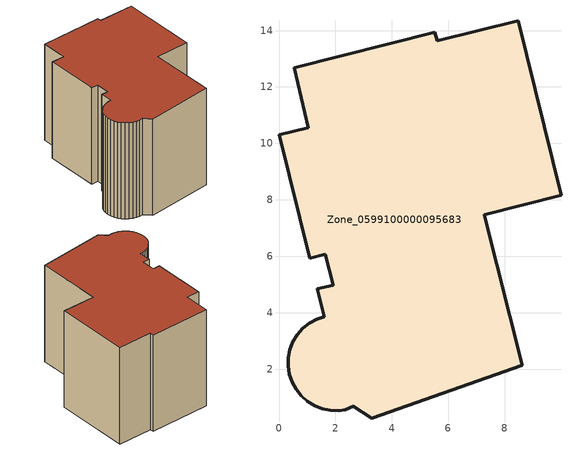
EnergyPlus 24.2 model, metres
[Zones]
Zone_0599100000095683
 floor ground (C_G): 0.46,1.54 0.37,1.81 0.32,2.11 0.33,2.4 0.39,2.69 0.49,2.96 0.65,3.22 0.84,3.44 1.07,3.62 1.33,3.76 1.61,3.86 1.36,4.84 1.92,4.97 1.64,6.07 1.09,5.93 0,10.3 1.04,10.56 0.54,12.68 5.53,13.94 5.62,13.63 8.48,14.35 10,8.15 7.27,7.47 8.62,2.13 3.28,0.25 2.64,0.68 2.36,0.56 2.12,0.53 1.82,0.53 1.53,0.59 1.26,0.7 1.01,0.85 0.79,1.05 0.6,1.28 z0
 wall outside (C_F): 10,8.15 8.48,14.35 5.62,13.63 5.53,13.94 0.54,12.68 1.04,10.56 0,10.3 1.09,5.93 1.64,6.07 1.92,4.97 1.36,4.84 1.61,3.86 1.33,3.76 1.07,3.62 0.84,3.44 0.65,3.22 0.49,2.96 0.39,2.69 0.33,2.4 0.32,2.11 0.37,1.81 0.46,1.54 0.6,1.28 0.79,1.05 1.01,0.85 1.26,0.7 1.53,0.59 1.82,0.53 2.12,0.53 2.36,0.56 2.64,0.68 3.28,0.25 8.62,2.13 7.27,7.47 10,8.15 z0:8.55
 roof outside (C_R): 2.36,0.56 2.64,0.68 3.28,0.25 8.62,2.13 7.27,7.47 10,8.15 8.48,14.35 5.62,13.63 5.53,13.94 0.54,12.68 1.04,10.56 0,10.3 1.09,5.93 1.64,6.07 1.92,4.97 1.36,4.84 1.61,3.86 1.33,3.76 1.07,3.62 0.84,3.44 0.65,3.22 0.49,2.96 0.39,2.69 0.33,2.4 0.32,2.11 0.37,1.81 0.46,1.54 0.6,1.28 0.79,1.05 1.01,0.85 1.26,0.7 1.53,0.59 1.82,0.53 2.12,0.53 z8.55
[BUILDING]
Pand.0599100000095683: North Axis=0; Terrain=City; Loads Convergence Tolerance Value=0.04; Temperature Convergence Tolerance Value=0.4; Solar Distribution=FullExterior; Maximum Number of Warmup Days=25; Minimum Number of Warmup Days=1
[Site:Location]
Rotterdam.The.Hague.AP_ZH_NLD Design_Conditions: Latitude=51.96; Longitude=4.45; Time Zone=1; Elevation=-4.5
[SITE:GROUNDTEMPERATURE:BUILDINGSURFACE]
18, 18, 18, 18, 18, 18, 18, 18, 18, 18, 18, 18
[MATERIAL] Thermal Absorptance=0.9; Solar Absorptance=0.7; Visible Absorptance=0.7
Name | Roughness | Thickness | Conductivity | Density | Specific Heat
G.TC.1992-2005 | MediumSmooth | 0.15 | 0.06 | 540 | 1210
F.TC.1992-2005 | Rough | 0.3 | 0.12 | 1920 | 840
R.TC.1992-2005 | MediumRough | 0.2 | 0.08 | 1500 | 1000
[CONSTRUCTION]
C_G: G.TC.1992-2005
C_F: F.TC.1992-2005
C_R: R.TC.1992-2005
[ZONE]
Zone_0599100000095683: Type=1; Multiplier=1; Ceiling Height=Autocalculate; Volume=Autocalculate; Floor Area=autocalculate; Part of Total Floor Area=Yes
[ZONEINFILTRATION:DESIGNFLOWRATE]
Infil_Zone_0599100000095683: Zone or ZoneList or Space or SpaceList=Zone_0599100000095683; Schedule=AlwaysOn; Design Flow Rate Calculation Method=Flow/Area; Flow Rate per Floor Area=0.0015; Constant Term Coefficient=1; Temperature Term Coefficient=0; Velocity Term Coefficient=0; Velocity Squared Term Coefficient=0
[HVACTEMPLATE:ZONE:IDEALLOADSAIRSYSTEM]
Zone_0599100000095683: Maximum Heating Supply Air Temperature=50; Minimum Cooling Supply Air Temperature=13; Maximum Heating Supply Air Humidity Ratio=0.0156; Minimum Cooling Supply Air Humidity Ratio=0.0077; Heating Limit=NoLimit; Cooling Limit=NoLimit; Dehumidification Control Type=ConstantSensibleHeatRatio; Cooling Sensible Heat Ratio=0.7; Dehumidification Setpoint=60; Humidification Control Type=None; Humidification Setpoint=30; Outdoor Air Method=None; Outdoor Air Flow Rate per Person=0.00944; Outdoor Air Flow Rate per Zone Floor Area=0; Outdoor Air Flow Rate per Zone=0; Demand Controlled Ventilation Type=None; Outdoor Air Economizer Type=NoEconomizer; Heat Recovery Type=None; Sensible Heat Recovery Effectiveness=0.7; Latent Heat Recovery Effectiveness=0.65
[ZONECONTROL:THERMOSTAT]
ThermostatControl_Zone_0599100000095683: Zone or ZoneList=Zone_0599100000095683; Control Type Schedule=DualSetpointControlType; Control 1=Thermostat_Zone_0599100000095683; Temperature Difference Between Cutout And Setpoint=0
[THERMOSTATSETPOINT:DUALSETPOINT]
Thermostat_Zone_0599100000095683: Heating Setpoint Temperature Schedule=HeatingSetpoint_Zone_0599100000095683; Cooling Setpoint Temperature Schedule=CoolingSetpoint_Zone_0599100000095683
[SCHEDULE:COMPACT]
HeatingSetpoint_Zone_0599100000095683: Through: 12/31, For: AllDays, Until: 24:00, 21
CoolingSetpoint_Zone_0599100000095683: Through: 12/31, For: AllDays, Until: 24:00, 24
DualSetpointControlType: Through: 12/31, For: AllDays, Until: 24:00, 4
AlwaysOn: Through: 12/31, For: AllDays, Until: 24:00, 1
